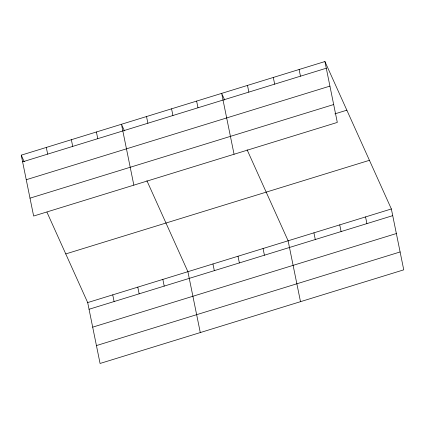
<?xml version="1.0" encoding="UTF-8"?>
<svg xmlns="http://www.w3.org/2000/svg" width="425" height="425" viewBox="0 0 425 425"><rect width="100%" height="100%" fill="white"/><g stroke="black" fill="none" stroke-linecap="round" stroke-linejoin="round"><path stroke-width="0.64" d="M324.928 61.54L337.312 122.421L33.639 216.038L21.25 155.157L324.928 61.54L391.361 208.962L403.75 269.843L100.072 363.46L87.688 302.579L46.941 212.16M22.61 161.845L326.288 68.228M26.249 179.727L329.928 86.11M30 198.156L333.673 104.539M334.889 113.873L346.848 110.187M65.763 253.927L369.437 160.31M87.688 302.579L391.361 208.962M89.048 309.267L392.727 215.65M92.687 327.154L396.36 233.538M96.438 345.578L400.111 251.961M224.655 99.976L221.675 93.367L234.063 154.254M247.095 149.775L288.113 240.789L300.502 301.676M124.44 130.868L121.465 124.259L133.848 185.146M146.885 180.667L187.898 271.687L200.287 332.568M21.25 155.157L24.225 161.76M365.553 216.92L366.913 223.608M339.74 224.878L341.1 231.567M299.115 69.498L300.475 76.187M313.926 232.836L315.286 239.525M273.302 77.451L274.662 84.145M247.488 85.409L248.848 92.103M263.059 248.513L264.419 255.207M238.005 256.238L239.371 262.932M196.621 101.092L197.986 107.78M212.952 263.962L214.317 270.651M171.567 108.816L172.933 115.504M146.519 116.54L147.879 123.229M162.849 279.406L164.209 286.099M137.796 287.13L139.156 293.824M96.411 131.984L97.771 138.678M112.742 294.854L114.102 301.548M71.358 139.708L72.718 146.397M46.304 147.433L47.664 154.121"/></g></svg>
